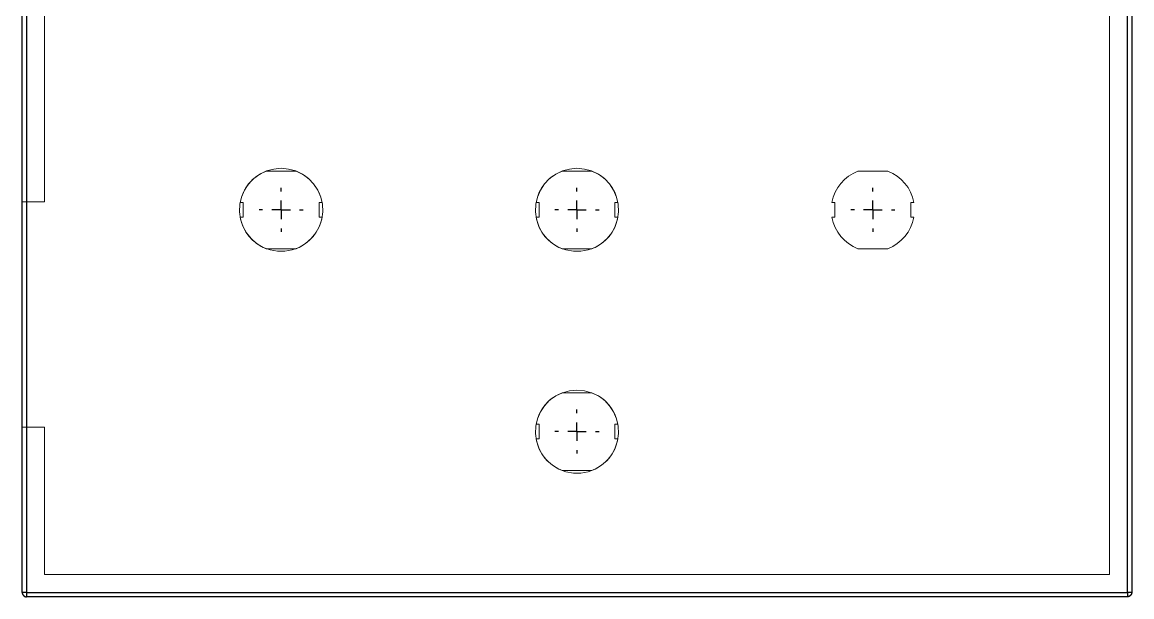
# Model space of a CAD drawing. Header units: millimetres. Extents: x 150937 to 394412, y 327166 to 584759.
# Drawn here: x 193443.3 to 193743.3, y 385913.1 to 386068.6 of the extents above; entities that cross this region are included whole.
import ezdxf

# ---------------------------------------------------------------- set-up
doc = ezdxf.new("R2010")
doc.units = ezdxf.units.MM
doc.linetypes.add('CENTER2', pattern=[28.575, 19.05, -3.175, 3.175, -3.175])
doc.linetypes.add('CENTERX2', pattern=[20.32, 12.7, -2.54, 2.54, -2.54])
for name, color, linetype in [('1', 2, 'CENTER2'), ('CENTERLINE', 102, 'CENTERX2'), ('FORMAT', 7, 'Continuous'), ('Hole', 7, 'Continuous')]:
    doc.layers.add(name, color=color, linetype=linetype)

# ---------------------------------------------------------------- blocks, each defined once
blk = doc.blocks.new('SW_CENTERMARKSYMBOL_0')
at = {"layer": 'FORMAT', "color": 0}
for p, q in [((0, 5), (0, 5.95)), ((-5, 0), (-5.95, 0)), ((0, 0), (-2.5, 0)), ((0, 0), (0, 2.5)), ((0, 0), (0, -2.5)), ((0, 0), (2.5, 0)), ((5, 0), (5.95, 0)), ((0, -5), (0, -5.95))]:
    blk.add_line(p, q, dxfattribs=at)
blk = doc.blocks.new('SW_CENTERMARKSYMBOL_1')
at = {"layer": 'FORMAT', "color": 0}
for p, q in [((0, 5), (0, 5.95)), ((-5, 0), (-5.95, 0)), ((0, 0), (-2.5, 0)), ((0, 0), (0, 2.5)), ((0, 0), (0, -2.5)), ((0, 0), (2.5, 0)), ((5, 0), (5.95, 0)), ((0, -5), (0, -5.95))]:
    blk.add_line(p, q, dxfattribs=at)
blk = doc.blocks.new('SW_CENTERMARKSYMBOL_2')
at = {"layer": 'FORMAT', "color": 0}
for p, q in [((0, 5), (0, 5.95)), ((-5, 0), (-5.95, 0)), ((0, 0), (-2.5, 0)), ((0, 0), (0, 2.5)), ((0, 0), (0, -2.5)), ((0, 0), (2.5, 0)), ((5, 0), (5.95, 0)), ((0, -5), (0, -5.95))]:
    blk.add_line(p, q, dxfattribs=at)
blk = doc.blocks.new('SW_CENTERMARKSYMBOL_3')
at = {"layer": 'FORMAT', "color": 0}
for p, q in [((0, 5), (0, 5.95)), ((-5, 0), (-5.95, 0)), ((0, 0), (-2.5, 0)), ((0, 0), (0, 2.5)), ((0, 0), (0, -2.5)), ((0, 0), (2.5, 0)), ((5, 0), (5.95, 0)), ((0, -5), (0, -5.95))]:
    blk.add_line(p, q, dxfattribs=at)
blk = doc.blocks.new('controller')
at = {"color": 7, "linetype": 'Continuous', "lineweight": 15}
for p, q in [((-232.84, 115.21), (-224.76, 115.21)), ((-152.84, 115.21), (-144.76, 115.21)), ((-72.84, 115.21), (-64.76, 115.21)), ((-239.05, 106.71), (-239.87, 106.71)), ((-239.05, 102.71), (-239.05, 106.71)), ((-218.55, 106.71), (-218.55, 102.71)), ((-217.73, 106.71), (-218.55, 106.71)), ((-159.05, 106.71), (-159.87, 106.71)), ((-159.05, 102.71), (-159.05, 106.71)), ((-138.55, 106.71), (-138.55, 102.71)), ((-137.73, 106.71), (-138.55, 106.71)), ((-79.05, 106.71), (-79.87, 106.71)), ((-79.05, 102.71), (-79.05, 106.71)), ((-58.55, 106.71), (-58.55, 102.71)), ((-57.73, 106.71), (-58.55, 106.71)), ((-239.87, 102.71), (-239.05, 102.71)), ((-218.55, 102.71), (-217.73, 102.71)), ((-159.87, 102.71), (-159.05, 102.71)), ((-138.55, 102.71), (-137.73, 102.71)), ((-79.87, 102.71), (-79.05, 102.71)), ((-58.55, 102.71), (-57.73, 102.71)), ((-224.76, 94.21), (-232.84, 94.21)), ((-144.76, 94.21), (-152.84, 94.21)), ((-64.76, 94.21), (-72.84, 94.21)), ((-152.84, 55.21), (-144.76, 55.21)), ((-159.05, 46.71), (-159.87, 46.71)), ((-159.05, 42.71), (-159.05, 46.71)), ((-138.55, 46.71), (-138.55, 42.71)), ((-137.73, 46.71), (-138.55, 46.71)), ((-159.87, 42.71), (-159.05, 42.71)), ((-138.55, 42.71), (-137.73, 42.71)), ((-144.76, 34.21), (-152.84, 34.21))]:
    blk.add_line(p, q, dxfattribs=at)
for centre, start, end in [((-228.8, 104.71), 111.0395, 169.7597), ((-228.8, 104.71), 10.2403, 68.9605), ((-148.8, 104.71), 111.0395, 169.7597), ((-148.8, 104.71), 10.2403, 68.9605), ((-68.8, 104.71), 111.0395, 169.7597), ((-68.8, 104.71), 10.2403, 68.9605), ((-228.8, 104.71), 190.2403, 248.9605), ((-228.8, 104.71), 291.0395, 349.7597), ((-148.8, 104.71), 190.2403, 248.9605), ((-148.8, 104.71), 291.0395, 349.7597), ((-68.8, 104.71), 190.2403, 248.9605), ((-68.8, 104.71), 291.0395, 349.7597), ((-148.8, 44.71), 111.0395, 169.7597), ((-148.8, 44.71), 10.2403, 68.9605), ((-148.8, 44.71), 190.2403, 248.9605), ((-148.8, 44.71), 291.0395, 349.7597)]:
    blk.add_arc(centre, 11.25, start, end, dxfattribs=at)
at = {"layer": '1', "linetype": 'Continuous', "lineweight": 15}
for p, q in [((-4.8, 9.26), (-4.8, 390.36)), ((0, 9.26), (0, 390.36)), ((1.2, 390.36), (1.2, 9.26)), ((-298.8, 66.41), (-298.8, 343.01)), ((-297.6, 343.01), (-297.6, 66.41)), ((-292.8, 302.51), (-292.8, 106.91)), ((-297.6, 106.91), (-298.8, 106.91)), ((-298.8, 106.41), (-298.8, 30.41)), ((-292.8, 106.91), (-297.6, 106.91)), ((-297.6, 30.41), (-297.6, 106.41)), ((-298.8, 45.91), (-297.6, 45.91)), ((-297.6, 45.91), (-292.8, 45.91)), ((-292.8, 45.91), (-292.8, 9.26)), ((-298.8, 1.21), (-298.8, 9.26)), ((-297.6, 9.26), (-297.6, 1.21)), ((-292.8, 9.26), (-292.8, 6.01)), ((-4.8, 6.01), (-4.8, 9.26)), ((0, 1.21), (0, 9.26)), ((1.2, 9.26), (1.2, 1.21)), ((-292.8, 6.01), (-283.52, 6.01)), ((-283.52, 6.01), (-16.74, 6.01)), ((-16.74, 6.01), (-4.8, 6.01)), ((-297.6, 1.21), (-283.52, 1.21)), ((-283.52, 0.01), (-297.6, 0.01)), ((-283.52, 1.21), (-16.74, 1.21)), ((-16.74, 0.01), (-283.52, 0.01)), ((-16.74, 1.21), (0, 1.21)), ((0, 0.01), (-16.74, 0.01))]:
    blk.add_line(p, q, dxfattribs=at)
for centre, start, end in [((-297.6, 1.21), 180, 270), ((0, 1.21), 270, 0)]:
    blk.add_arc(centre, 1.2, start, end, dxfattribs=at)
at = {"layer": 'Hole', "color": 7, "lineweight": 25}
for points in [[(-298.81, 9.26), (-298.81, 390.36)], [(-297.6, 390.36), (-297.6, 9.26)], [(0, 9.26), (0, 390.36)], [(1.21, 390.36), (1.21, 9.26)], [(-298.81, 1.21), (-298.81, 9.26)], [(-297.6, 9.26), (-297.6, 1.21)], [(0, 1.21), (0, 9.26)], [(1.21, 9.26), (1.21, 1.21)], [(-297.6, 1.21), (-283.52, 1.21)], [(-283.52, 0), (-297.6, 0)], [(-283.52, 1.21), (-16.74, 1.21)], [(-16.74, 0), (-283.52, 0)], [(-16.74, 1.21), (0, 1.21)], [(0, 0), (-16.74, 0)]]:
    blk.add_lwpolyline(points, dxfattribs=at)
at = {"layer": 'Hole', "color": 7, "lineweight": 18}
for points in [[(-228.79, 115.96), (-230.8, 115.77), (-232.75, 115.24), (-234.57, 114.37), (-236.2, 113.18), (-237.59, 111.72), (-238.69, 110.03), (-239.5, 108.19), (-239.94, 106.22), (-240.03, 104.19), (-239.77, 102.2), (-239.14, 100.27), (-238.19, 98.49), (-236.94, 96.93), (-235.41, 95.59), (-233.68, 94.56), (-231.79, 93.86), (-229.8, 93.5), (-227.79, 93.5), (-225.8, 93.86), (-223.92, 94.56), (-222.18, 95.59), (-220.66, 96.93), (-219.41, 98.49), (-218.46, 100.27), (-217.82, 102.2), (-217.55, 104.19), (-217.65, 106.22), (-218.1, 108.19), (-218.88, 110.03), (-220, 111.72), (-221.4, 113.18), (-223.03, 114.37), (-224.85, 115.24), (-226.78, 115.77), (-228.79, 115.96)], [(-148.8, 115.96), (-150.81, 115.77), (-152.76, 115.24), (-154.56, 114.37), (-156.21, 113.18), (-157.58, 111.72), (-158.71, 110.03), (-159.49, 108.19), (-159.95, 106.22), (-160.04, 104.19), (-159.76, 102.2), (-159.15, 100.27), (-158.18, 98.49), (-156.93, 96.93), (-155.4, 95.59), (-153.67, 94.56), (-151.78, 93.86), (-149.79, 93.5), (-147.78, 93.5), (-145.79, 93.86), (-143.91, 94.56), (-142.17, 95.59), (-140.67, 96.93), (-139.4, 98.49), (-138.45, 100.27), (-137.84, 102.2), (-137.56, 104.19), (-137.64, 106.22), (-138.09, 108.19), (-138.89, 110.03), (-139.99, 111.72), (-141.39, 113.18), (-143.02, 114.37), (-144.84, 115.24), (-146.79, 115.77), (-148.8, 115.96)], [(-148.8, 55.95), (-150.81, 55.78), (-152.76, 55.23), (-154.56, 54.36), (-156.21, 53.18), (-157.58, 51.71), (-158.71, 50.02), (-159.49, 48.18), (-159.95, 46.21), (-160.04, 44.2), (-159.76, 42.19), (-159.15, 40.29), (-158.18, 38.51), (-156.93, 36.92), (-155.4, 35.61), (-153.67, 34.57), (-151.78, 33.85), (-149.79, 33.49), (-147.78, 33.49), (-145.79, 33.85), (-143.91, 34.57), (-142.17, 35.61), (-140.67, 36.92), (-139.4, 38.51), (-138.45, 40.29), (-137.84, 42.19), (-137.56, 44.2), (-137.64, 46.21), (-138.09, 48.18), (-138.89, 50.02), (-139.99, 51.71), (-141.39, 53.18), (-143.02, 54.36), (-144.84, 55.23), (-146.79, 55.78), (-148.8, 55.95)]]:
    blk.add_lwpolyline(points, dxfattribs=at)
at = {"layer": 'Hole', "color": 7, "lineweight": 25}
for points, knots in [([(-298.81, 1.21), (-298.81, 1.17), (-298.81, 1.14), (-298.81, 1.1), (-298.81, 1.1), (-298.81, 0.99), (-298.81, 0.99), (-298.81, 0.99), (-298.78, 0.97), (-298.78, 0.97), (-298.78, 0.97), (-298.78, 0.91), (-298.78, 0.91), (-298.78, 0.91), (-298.76, 0.89), (-298.76, 0.89), (-298.76, 0.89), (-298.76, 0.85), (-298.76, 0.85), (-298.76, 0.85), (-298.74, 0.83), (-298.74, 0.83), (-298.74, 0.83), (-298.74, 0.78), (-298.74, 0.78), (-298.74, 0.78), (-298.72, 0.76), (-298.72, 0.76), (-298.72, 0.76), (-298.72, 0.72), (-298.72, 0.72), (-298.72, 0.72), (-298.7, 0.72), (-298.7, 0.72), (-298.7, 0.72), (-298.7, 0.68), (-298.7, 0.68), (-298.7, 0.68), (-298.68, 0.68), (-298.68, 0.68), (-298.67, 0.62), (-298.62, 0.58), (-298.62, 0.53), (-298.62, 0.53), (-298.59, 0.53), (-298.59, 0.53), (-298.59, 0.53), (-298.59, 0.51), (-298.59, 0.51), (-298.59, 0.51), (-298.57, 0.51), (-298.57, 0.51), (-298.57, 0.51), (-298.57, 0.49), (-298.57, 0.49), (-298.57, 0.49), (-298.55, 0.47), (-298.55, 0.47), (-298.55, 0.47), (-298.55, 0.44), (-298.55, 0.44), (-298.55, 0.44), (-298.53, 0.44), (-298.53, 0.44), (-298.53, 0.44), (-298.53, 0.42), (-298.53, 0.42), (-298.53, 0.42), (-298.51, 0.42), (-298.51, 0.42), (-298.51, 0.42), (-298.51, 0.4), (-298.51, 0.4), (-298.51, 0.4), (-298.49, 0.4), (-298.49, 0.4), (-298.49, 0.4), (-298.49, 0.38), (-298.49, 0.38), (-298.49, 0.38), (-298.47, 0.38), (-298.47, 0.38), (-298.47, 0.38), (-298.47, 0.36), (-298.47, 0.36), (-298.47, 0.36), (-298.45, 0.36), (-298.45, 0.36), (-298.45, 0.36), (-298.45, 0.34), (-298.45, 0.34), (-298.45, 0.34), (-298.42, 0.34), (-298.42, 0.34), (-298.42, 0.34), (-298.42, 0.32), (-298.42, 0.32), (-298.42, 0.32), (-298.4, 0.32), (-298.4, 0.32), (-298.4, 0.32), (-298.4, 0.3), (-298.4, 0.3), (-298.4, 0.3), (-298.38, 0.3), (-298.38, 0.3), (-298.38, 0.3), (-298.38, 0.27), (-298.38, 0.27), (-298.38, 0.27), (-298.36, 0.27), (-298.36, 0.27), (-298.36, 0.27), (-298.34, 0.25), (-298.34, 0.25), (-298.34, 0.25), (-298.32, 0.25), (-298.32, 0.25), (-298.32, 0.25), (-298.32, 0.23), (-298.32, 0.23), (-298.32, 0.23), (-298.3, 0.23), (-298.3, 0.23), (-298.3, 0.23), (-298.3, 0.21), (-298.3, 0.21), (-298.24, 0.2), (-298.2, 0.16), (-298.15, 0.15), (-298.15, 0.15), (-298.15, 0.13), (-298.15, 0.13), (-298.15, 0.13), (-298.11, 0.13), (-298.11, 0.13), (-298.11, 0.13), (-298.11, 0.11), (-298.11, 0.11), (-298.11, 0.11), (-298.06, 0.11), (-298.06, 0.11), (-298.06, 0.11), (-298.04, 0.08), (-298.04, 0.08), (-298.04, 0.08), (-298, 0.08), (-298, 0.08), (-298, 0.08), (-297.98, 0.06), (-297.98, 0.06), (-297.98, 0.06), (-297.94, 0.06), (-297.94, 0.06), (-297.94, 0.06), (-297.92, 0.04), (-297.92, 0.04), (-297.92, 0.04), (-297.85, 0.04), (-297.85, 0.04), (-297.85, 0.04), (-297.83, 0.02), (-297.83, 0.02), (-297.83, 0.02), (-297.62, 0.02), (-297.62, 0.02), (-297.62, 0.02), (-297.6, 0), (-297.6, 0)], [0, 0, 0, 0, 1, 1, 1, 2, 2, 2, 3, 3, 3, 4, 4, 4, 5, 5, 5, 6, 6, 6, 7, 7, 7, 8, 8, 8, 9, 9, 9, 10, 10, 10, 11, 11, 11, 12, 12, 12, 13, 13, 13, 14, 14, 14, 15, 15, 15, 16, 16, 16, 17, 17, 17, 18, 18, 18, 19, 19, 19, 20, 20, 20, 21, 21, 21, 22, 22, 22, 23, 23, 23, 24, 24, 24, 25, 25, 25, 26, 26, 26, 27, 27, 27, 28, 28, 28, 29, 29, 29, 30, 30, 30, 31, 31, 31, 32, 32, 32, 33, 33, 33, 34, 34, 34, 35, 35, 35, 36, 36, 36, 37, 37, 37, 38, 38, 38, 39, 39, 39, 40, 40, 40, 41, 41, 41, 42, 42, 42, 43, 43, 43, 44, 44, 44, 45, 45, 45, 46, 46, 46, 47, 47, 47, 48, 48, 48, 49, 49, 49, 50, 50, 50, 51, 51, 51, 52, 52, 52, 53, 53, 53, 54, 54, 54, 55, 55, 55, 56, 56, 56, 56]), ([(1.21, 1.21), (1.21, 1.21), (1.19, 1.21), (1.19, 1.21), (1.19, 1.17), (1.19, 1.14), (1.19, 1.1), (1.19, 1.1), (1.19, 0.99), (1.19, 0.99), (1.19, 0.99), (1.16, 0.97), (1.16, 0.97), (1.16, 0.97), (1.16, 0.91), (1.16, 0.91), (1.16, 0.91), (1.14, 0.89), (1.14, 0.89), (1.14, 0.89), (1.14, 0.85), (1.14, 0.85), (1.14, 0.85), (1.12, 0.83), (1.12, 0.83), (1.12, 0.83), (1.12, 0.78), (1.12, 0.78), (1.12, 0.78), (1.1, 0.76), (1.1, 0.76), (1.1, 0.76), (1.1, 0.72), (1.1, 0.72), (1.1, 0.72), (1.08, 0.72), (1.08, 0.72), (1.08, 0.72), (1.08, 0.68), (1.08, 0.68), (1.08, 0.68), (1.06, 0.68), (1.06, 0.68), (1.05, 0.62), (1, 0.58), (0.99, 0.53), (0.99, 0.53), (0.97, 0.53), (0.97, 0.53), (0.97, 0.53), (0.97, 0.51), (0.97, 0.51), (0.97, 0.51), (0.95, 0.51), (0.95, 0.51), (0.95, 0.51), (0.95, 0.49), (0.95, 0.49), (0.95, 0.49), (0.93, 0.47), (0.93, 0.47), (0.93, 0.47), (0.93, 0.44), (0.93, 0.44), (0.93, 0.44), (0.91, 0.44), (0.91, 0.44), (0.91, 0.44), (0.91, 0.42), (0.91, 0.42), (0.91, 0.42), (0.89, 0.42), (0.89, 0.42), (0.89, 0.42), (0.89, 0.4), (0.89, 0.4), (0.89, 0.4), (0.87, 0.4), (0.87, 0.4), (0.87, 0.4), (0.87, 0.38), (0.87, 0.38), (0.87, 0.38), (0.85, 0.38), (0.85, 0.38), (0.85, 0.38), (0.85, 0.36), (0.85, 0.36), (0.85, 0.36), (0.83, 0.36), (0.83, 0.36), (0.83, 0.36), (0.83, 0.34), (0.83, 0.34), (0.83, 0.34), (0.8, 0.34), (0.8, 0.34), (0.8, 0.34), (0.8, 0.32), (0.8, 0.32), (0.8, 0.32), (0.78, 0.32), (0.78, 0.32), (0.78, 0.32), (0.78, 0.3), (0.78, 0.3), (0.78, 0.3), (0.76, 0.3), (0.76, 0.3), (0.76, 0.3), (0.76, 0.27), (0.76, 0.27), (0.76, 0.27), (0.74, 0.27), (0.74, 0.27), (0.74, 0.27), (0.72, 0.25), (0.72, 0.25), (0.72, 0.25), (0.7, 0.25), (0.7, 0.25), (0.7, 0.25), (0.7, 0.23), (0.7, 0.23), (0.7, 0.23), (0.68, 0.23), (0.68, 0.23), (0.68, 0.23), (0.68, 0.21), (0.68, 0.21), (0.62, 0.2), (0.58, 0.16), (0.53, 0.15), (0.53, 0.15), (0.53, 0.13), (0.53, 0.13), (0.53, 0.13), (0.49, 0.13), (0.49, 0.13), (0.49, 0.13), (0.49, 0.11), (0.49, 0.11), (0.49, 0.11), (0.44, 0.11), (0.44, 0.11), (0.44, 0.11), (0.42, 0.08), (0.42, 0.08), (0.42, 0.08), (0.38, 0.08), (0.38, 0.08), (0.38, 0.08), (0.36, 0.06), (0.36, 0.06), (0.36, 0.06), (0.32, 0.06), (0.32, 0.06), (0.32, 0.06), (0.3, 0.04), (0.3, 0.04), (0.3, 0.04), (0.23, 0.04), (0.23, 0.04), (0.23, 0.04), (0.21, 0.02), (0.21, 0.02), (0.21, 0.02), (0.13, 0.02), (0.13, 0.02), (0.08, 0.02), (0.04, 0.02), (0, 0.02), (0, 0.02), (0, 0), (0, 0)], [0, 0, 0, 0, 1, 1, 1, 2, 2, 2, 3, 3, 3, 4, 4, 4, 5, 5, 5, 6, 6, 6, 7, 7, 7, 8, 8, 8, 9, 9, 9, 10, 10, 10, 11, 11, 11, 12, 12, 12, 13, 13, 13, 14, 14, 14, 15, 15, 15, 16, 16, 16, 17, 17, 17, 18, 18, 18, 19, 19, 19, 20, 20, 20, 21, 21, 21, 22, 22, 22, 23, 23, 23, 24, 24, 24, 25, 25, 25, 26, 26, 26, 27, 27, 27, 28, 28, 28, 29, 29, 29, 30, 30, 30, 31, 31, 31, 32, 32, 32, 33, 33, 33, 34, 34, 34, 35, 35, 35, 36, 36, 36, 37, 37, 37, 38, 38, 38, 39, 39, 39, 40, 40, 40, 41, 41, 41, 42, 42, 42, 43, 43, 43, 44, 44, 44, 45, 45, 45, 46, 46, 46, 47, 47, 47, 48, 48, 48, 49, 49, 49, 50, 50, 50, 51, 51, 51, 52, 52, 52, 53, 53, 53, 54, 54, 54, 55, 55, 55, 56, 56, 56, 57, 57, 57, 58, 58, 58, 58])]:
    blk.add_open_spline(points, degree=3, knots=knots, dxfattribs=at)
for points in [[(-297.6, 1.21), (-298, 1.21), (-298.4, 1.21), (-298.81, 1.21)], [(-297.6, 1.21), (-297.6, 0.8), (-297.6, 0.4), (-297.6, 0)], [(1.21, 1.21), (0.8, 1.21), (0.4, 1.21), (0, 1.21)], [(0, 1.21), (0, 0.8), (0, 0.4), (0, 0)]]:
    blk.add_open_spline(points, degree=3, dxfattribs=at)
at = {"layer": 'CENTERLINE'}
for name, p in [('SW_CENTERMARKSYMBOL_1', (-228.8, 104.71)), ('SW_CENTERMARKSYMBOL_0', (-148.8, 104.71)), ('SW_CENTERMARKSYMBOL_2', (-68.8, 104.71)), ('SW_CENTERMARKSYMBOL_3', (-148.8, 44.71))]:
    blk.add_blockref(name, p, dxfattribs=at)

msp = doc.modelspace()

# ---------------------------------------------------------------- block references
msp.add_blockref('controller', (193742.115, 385913.079))

doc.saveas('drawing.dxf')
